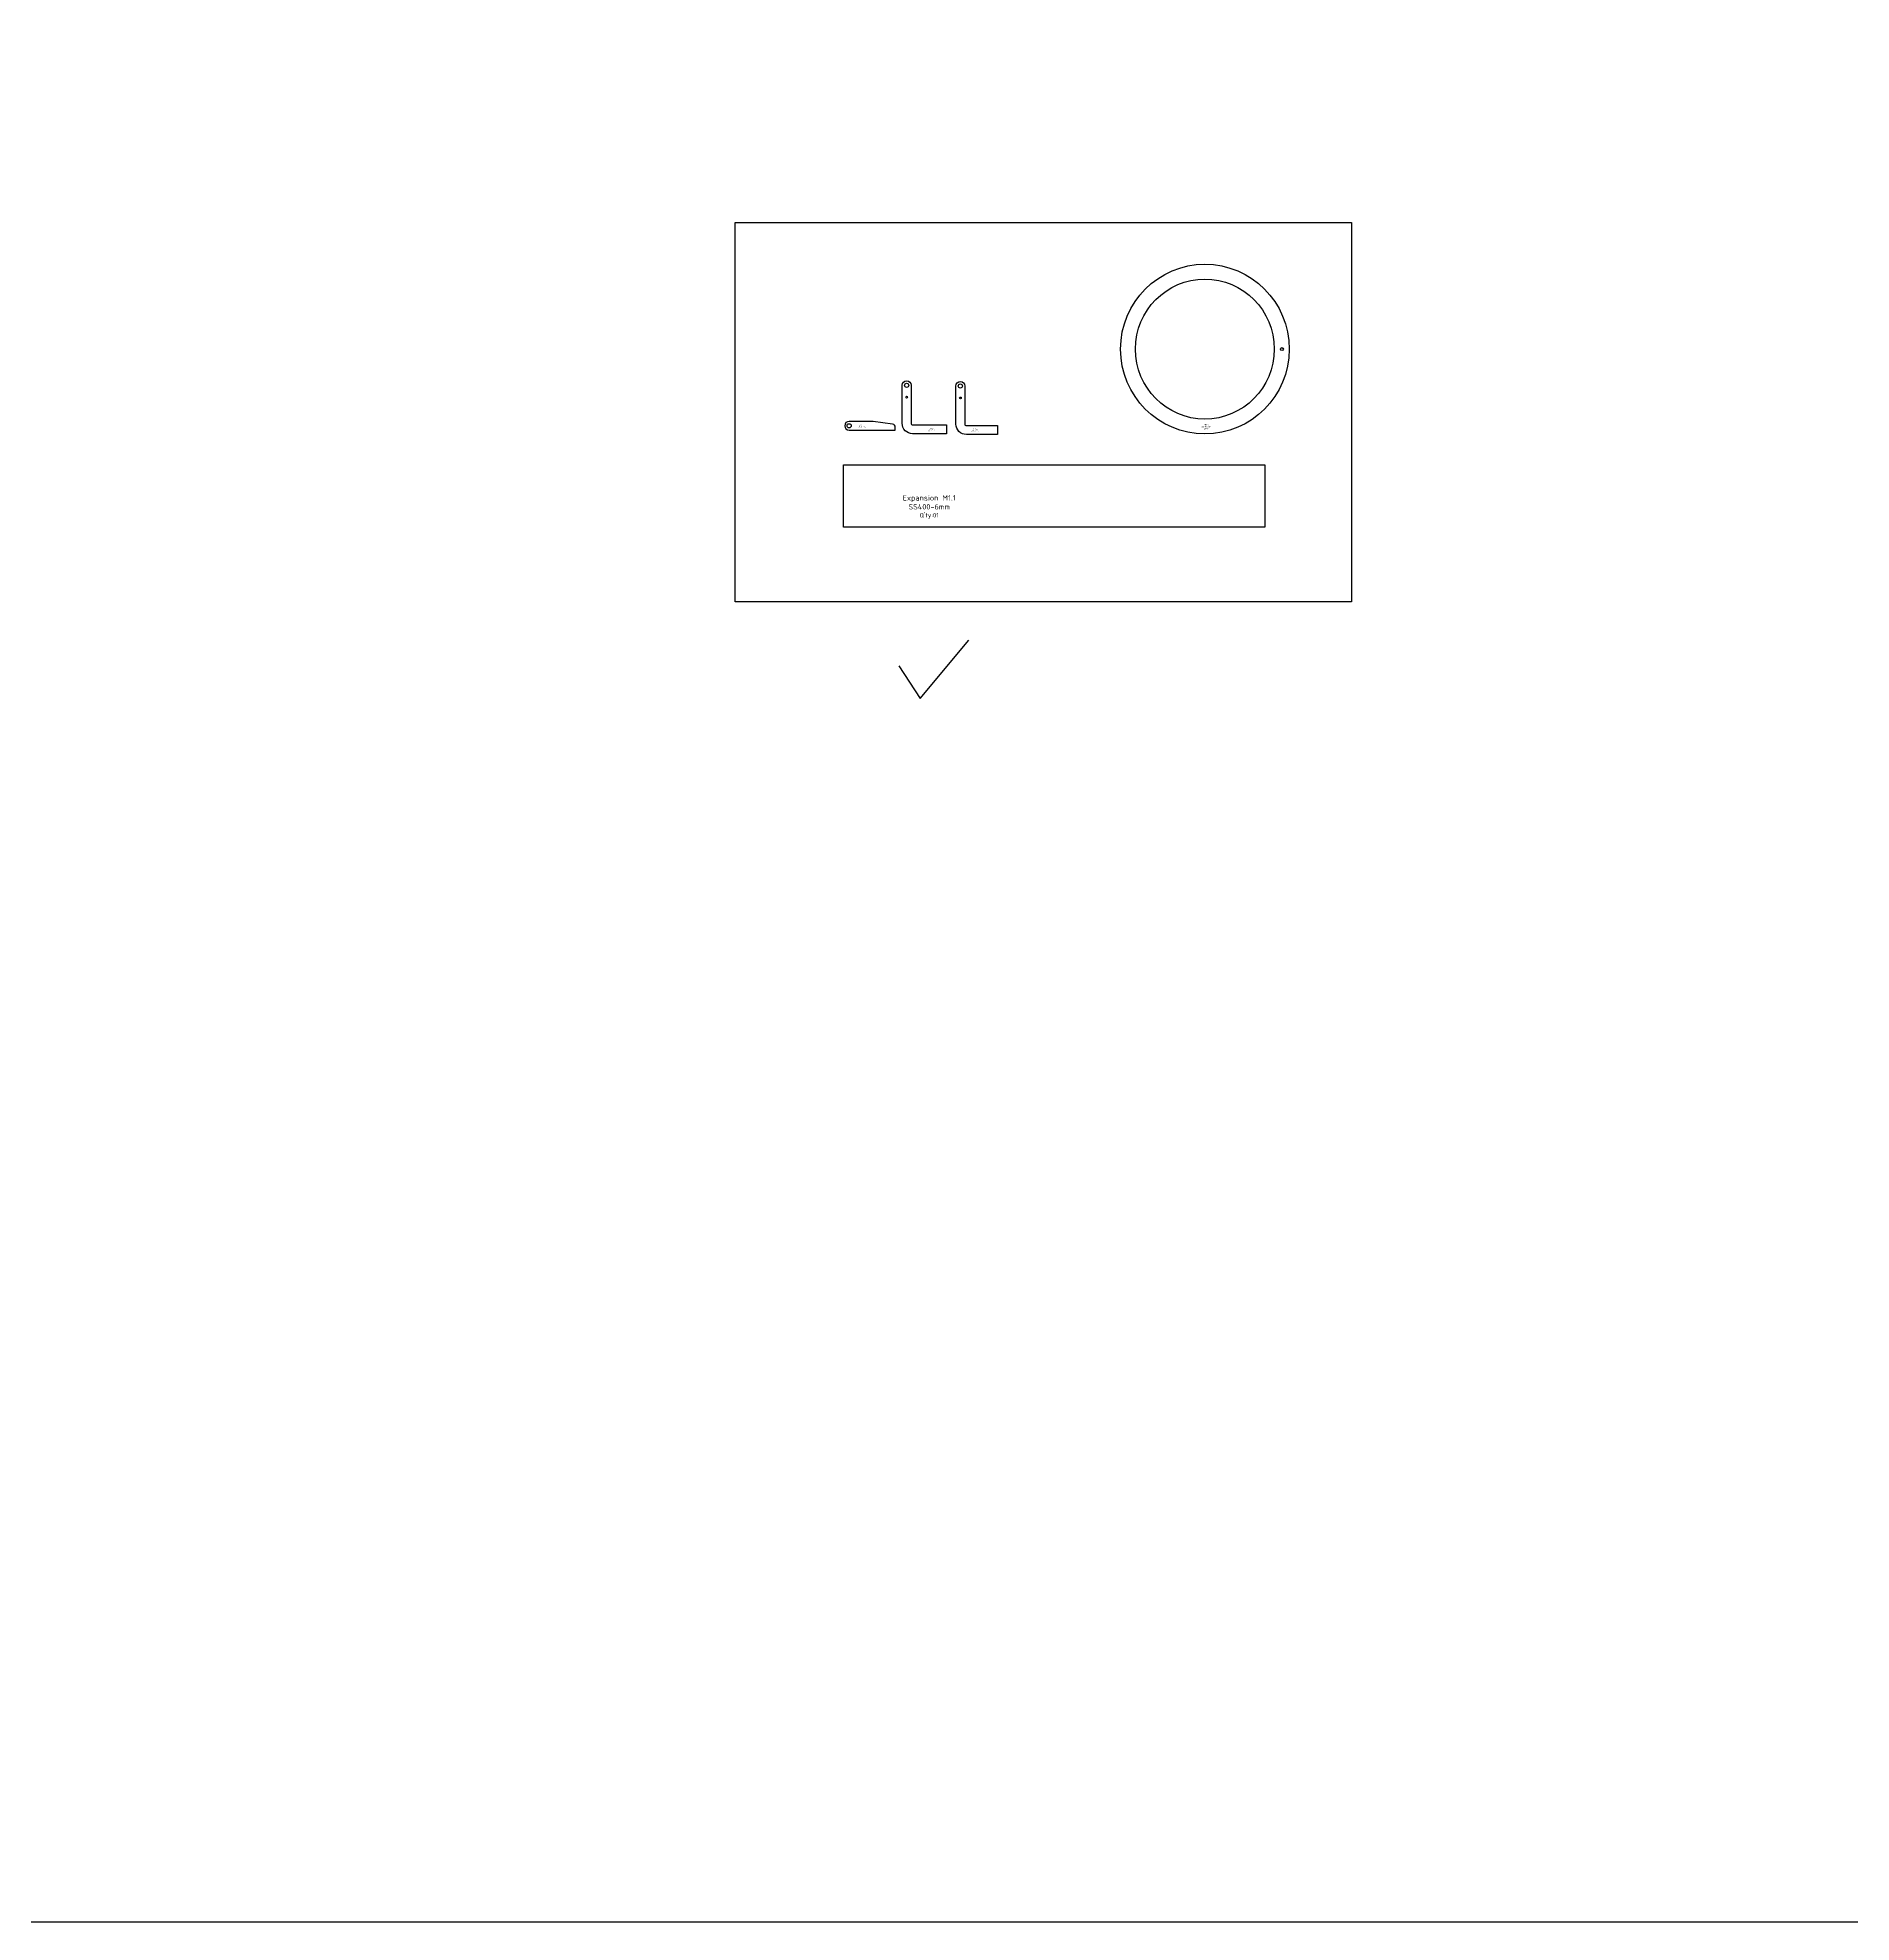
# Model space of a CAD drawing. Header units: millimetres. Extents: x -46397 to 283259, y -8690 to 23983.
# Drawn here: x 170873 to 176973, y -8690 to -2351 of the extents above; entities that cross this region are included whole.
import ezdxf

# ---------------------------------------------------------------- set-up
doc = ezdxf.new("R2010")
doc.units = ezdxf.units.MM
doc.layers.add('DUONGCHINH', color=7, linetype='Continuous', lineweight=25)
doc.styles.add('Arial', font='arial.ttf')

msp = doc.modelspace()

# ---------------------------------------------------------------- linework, layer by layer
for p, q in [((173840.69, -4573.43), (174004.62, -4377.34)), ((173768.66, -4464.22), (173840.69, -4573.43))]:
    msp.add_line(p, q)
for points in [[(-5297.58, 11840.68), (283258.8, 11840.68), (283258.8, -8689.89), (-5297.58, -8689.89)], [(173218.88, -2972.43), (175291.99, -2972.43), (175291.99, -4248.07), (173218.88, -4248.07)], [(173583.39, -3787.47), (175000.39, -3787.47), (175000.39, -3997.47), (173583.39, -3997.47)]]:
    msp.add_lwpolyline(points, close=True)
at = {"layer": 'DUONGCHINH'}
for points, elevation in [([(173929.69, -3653.18), (173929.69, -3683.18), (173815.46, -3683.18, -0.4142136), (173780.46, -3648.18), (173780.46, -3520.18, -1), (173810.46, -3520.18), (173810.46, -3648.18, 0.4142136), (173815.46, -3653.18)], 0.01), ([(174101, -3655.83), (174101, -3685.83), (173996.26, -3685.83, -0.4142136), (173961.26, -3650.83), (173961.26, -3522.83, -1), (173991.26, -3522.83), (173991.26, -3650.83, 0.4142136), (173996.26, -3655.83)], 0.66), ([(173682.32, -3641.55), (173601.96, -3641.55, 1), (173601.96, -3671.55), (173756.96, -3671.55), (173756.96, -3660.88, 0.3732378), (173748.38, -3650.98)], 0.71)]:
    msp.add_lwpolyline(points, format="xyb", close=True, dxfattribs=dict(at, elevation=elevation))
for centre, radius in [((175057.63, -3398.54), 5), ((173795.46, -3520.18, 0.01), 7), ((173976.26, -3522.83, 0.66), 7), ((173795.46, -3560.18, 0.01), 3), ((173976.26, -3562.83, 0.66), 3), ((173601.96, -3656.55, 0.71), 7)]:
    msp.add_circle(centre, radius, dxfattribs=at)
for major_axis, ratio in [((0, -285.5), 0.9929947), ((0, -235.5), 0.9915074)]:
    msp.add_ellipse((174798.63, -3398.54), major_axis=major_axis, ratio=ratio, dxfattribs=at)

# ---------------------------------------------------------------- texts
at = {"attachment_point": 1, "style": 'Arial'}
for s, width, gutter_width, insert, char_height in [("\\A1;\\pxqc;{\\Fisocp|c0;MH1.6\\P\\C7;SS400\\C0;-10mm\\PQ'ty:02-SC: 2/1}", 22.275, 1.67, (173634.06, -3652.46, 1.37), 2.5), ("\\A1;\\pxqc;{\\Fisocp|c0;MH1.5a\\P\\C7;SS400\\C0;-10mm\\PQ'ty:02-SC: 2/1}", 22.275, 1.67, (173868.59, -3664.29, -0.01), 2.5), ("\\A1;\\pxqc;{\\Fisocp|c0;MH1.5b\\P\\C7;SS400\\C0;-10mm\\PQ'ty:02-SC: 2/1}", 22.275, 1.67, (174014.41, -3665.19, 0.6), 2.5), ("\\pxqc;{\\Fisocp|c0;MH1.4\\P\\C7;SS400\\C0;-6mm\\PQ'ty:01}", 27.585, 3.34, (174789.48, -3650.86, 1.32), 4), ("\\pxqc;{\\Fisocp|c0;Expansion M1.1\\P\\C7;SS400\\C0;-6mm\\P\\H0.83333x;Q'ty:01}", 150.525, 3.34, (173795.99, -3889.91, 1.5), 18)]:
    msp.add_mtext_dynamic_manual_height_columns(s, width=width, gutter_width=gutter_width, heights=[0], dxfattribs=dict(at, insert=insert, char_height=char_height))

doc.saveas('drawing.dxf')
